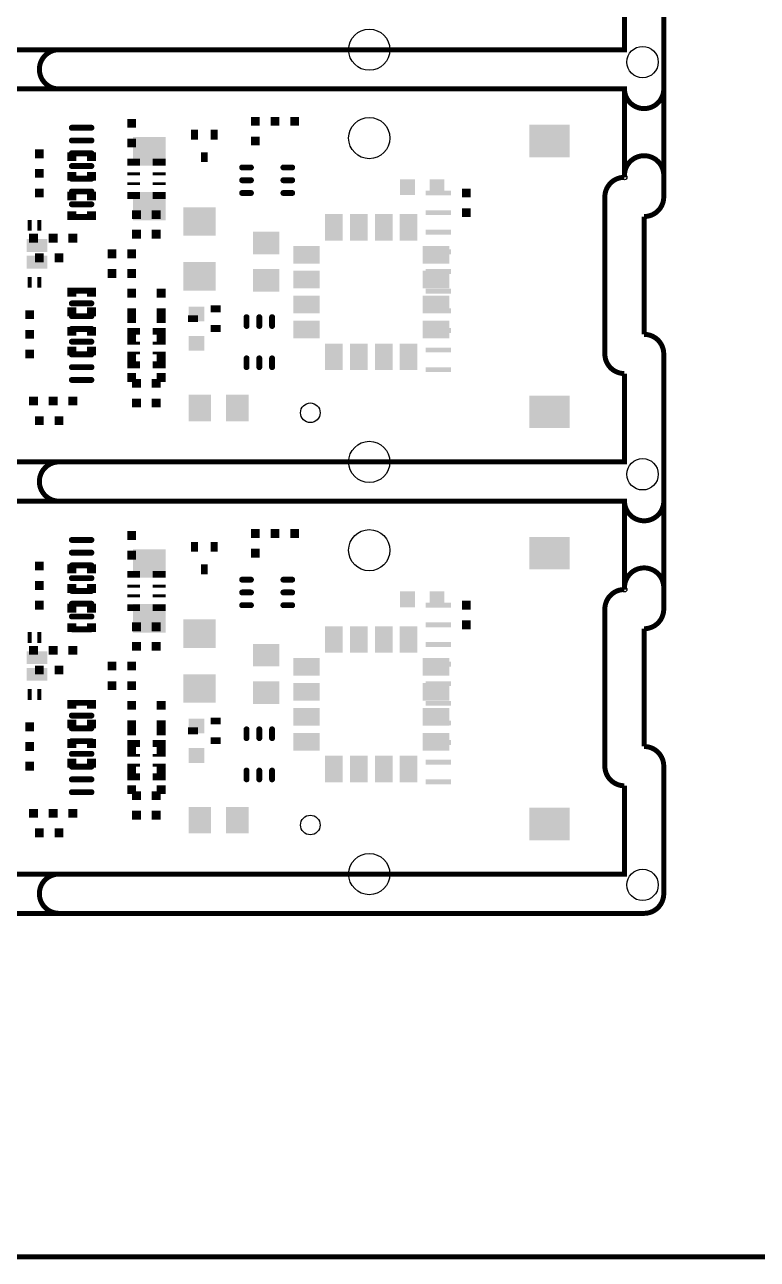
# Model space of a CAD drawing. Header units: inches. Extents: x -27 to 277, y -39 to 189.
# Drawn here: x 87.5 to 124.8, y -38.6 to 24.3 of the extents above; entities that cross this region are included whole.
import ezdxf

# ---------------------------------------------------------------- set-up
doc = ezdxf.new("R2010")
doc.units = ezdxf.units.IN
doc.header["$MEASUREMENT"] = 0
doc.layers.get('0').update_dxf_attribs({"color": 1})
for name, color, linetype in [('11_SPB', 52, 'Continuous'), ('12_SPT', 92, 'Continuous'), ('5_OL', 132, 'Continuous')]:
    doc.layers.add(name, color=color, linetype=linetype)

# ---------------------------------------------------------------- blocks, each defined once
blk = doc.blocks.new('D43ROUND0_254X0_254')
blk.add_circle((0, 0), 0.127)
blk = doc.blocks.new('D44ROUND2_10058X2_10058')
blk.add_circle((0, 0), 1.05)
blk = doc.blocks.new('D47ROUND1_6002X1_6002')
blk.add_circle((0, 0), 0.8)
blk = doc.blocks.new('D178OBLONG1_3X0_3', base_point=(0.65, 0.15))
at = {"const_width": 0.15}
blk.add_lwpolyline([(0.15, 0.225, 1), (0.15, 0.075), (1.15, 0.075, 1), (1.15, 0.225), (0.15, 0.225)], format="xyb", dxfattribs=at)
blk = doc.blocks.new('D177SQUARE0_45001X0_45001')
blk.add_solid([(-0.225005, -0.225005), (0.225005, -0.225005), (-0.225005, 0.225005), (0.225005, 0.225005)])
blk = doc.blocks.new('D181RECTANGLE0_65001X0_15001')
blk.add_solid([(-0.325005, -0.075005), (0.325005, -0.075005), (-0.325005, 0.075005), (0.325005, 0.075005)])
blk = doc.blocks.new('D182RECTANGLE0_65001X0_35001')
blk.add_solid([(-0.325005, -0.175005), (0.325005, -0.175005), (-0.325005, 0.175005), (0.325005, 0.175005)])
blk = doc.blocks.new('D183OBLONG0_75001X0_3', base_point=(0.375, 0.15))
at = {"const_width": 0.15}
blk.add_lwpolyline([(0.15, 0.225, 1), (0.15, 0.075), (0.60001, 0.075, 1), (0.60001, 0.225), (0.15, 0.225)], format="xyb", dxfattribs=at)
blk = doc.blocks.new('D185RECTANGLE1_15001X1_35001')
blk.add_solid([(-0.575005, -0.675005), (0.575005, -0.675005), (-0.575005, 0.675005), (0.575005, 0.675005)])
blk = doc.blocks.new('D188OBLONG0_3X0_75001', base_point=(0.15, 0.375))
at = {"const_width": 0.15}
blk.add_lwpolyline([(0.075, 0.15, 1), (0.225, 0.15), (0.225, 0.60001, 1), (0.075, 0.60001), (0.075, 0.15)], format="xyb", dxfattribs=at)
blk = doc.blocks.new('D191RECTANGLE1_65001X1_45001')
blk.add_solid([(-0.825005, -0.725005), (0.825005, -0.725005), (-0.825005, 0.725005), (0.825005, 0.725005)])
blk = doc.blocks.new('D192RECTANGLE1_35001X1_15001')
blk.add_solid([(-0.675005, -0.575005), (0.675005, -0.575005), (-0.675005, 0.575005), (0.675005, 0.575005)])
blk = doc.blocks.new('D193RECTANGLE0_5X0_35001')
blk.add_solid([(-0.25, -0.175005), (0.25, -0.175005), (-0.25, 0.175005), (0.25, 0.175005)])
blk = doc.blocks.new('D184RECTANGLE0_75001X0_8')
blk.add_solid([(-0.375005, -0.4), (0.375005, -0.4), (-0.375005, 0.4), (0.375005, 0.4)])
blk = doc.blocks.new('D196RECTANGLE0_9X1_35001')
blk.add_solid([(-0.45, -0.675005), (0.45, -0.675005), (-0.45, 0.675005), (0.45, 0.675005)])
blk = doc.blocks.new('D197RECTANGLE1_35001X0_9')
blk.add_solid([(-0.675005, -0.45), (0.675005, -0.45), (-0.675005, 0.45), (0.675005, 0.45)])
blk = doc.blocks.new('D198RECTANGLE0_35001X0_5')
blk.add_solid([(-0.175005, -0.25), (0.175005, -0.25), (-0.175005, 0.25), (0.175005, 0.25)])
blk = doc.blocks.new('D45ROUND1X1')
blk.add_circle((0, 0), 0.5)
blk = doc.blocks.new('D203RECTANGLE0_2X0_55001')
blk.add_solid([(-0.1, -0.275005), (0.1, -0.275005), (-0.1, 0.275005), (0.1, 0.275005)])
blk = doc.blocks.new('D204RECTANGLE2_05001X1_65001')
blk.add_solid([(-1.025005, -0.825005), (1.025005, -0.825005), (-1.025005, 0.825005), (1.025005, 0.825005)])
blk = doc.blocks.new('D205RECTANGLE1_3X0_25001')
blk.add_solid([(-0.65, -0.125005), (0.65, -0.125005), (-0.65, 0.125005), (0.65, 0.125005)])
blk = doc.blocks.new('D179RECTANGLE0_8X0_75001')
blk.add_solid([(-0.4, -0.375005), (0.4, -0.375005), (-0.4, 0.375005), (0.4, 0.375005)])
blk = doc.blocks.new('D211RECTANGLE1_05001X0_65001')
blk.add_solid([(-0.525005, -0.325005), (0.525005, -0.325005), (-0.525005, 0.325005), (0.525005, 0.325005)])

msp = doc.modelspace()

# ---------------------------------------------------------------- linework, layer by layer
at = {"layer": '5_OL', "const_width": 0.254}
for points in [[(119.99976, 28.4988), (119.99976, 15.49908)], [(11.0998, 24.30018), (11.0998, 22.9997), (118.00078, 22.9997), (118.00078, 27.50058)], [(11.0998, 24.30018), (11.0998, 22.9997), (118.00078, 22.9997), (118.00078, 27.50058)], [(118.00078, 16.49984), (118.00078, 21.00072), (26.08072, 21.00072), (26.08072, 18.49882)], [(118.00078, 16.49984), (118.00078, 21.00072), (26.08072, 21.00072), (26.08072, 18.49882)], [(117.00002, 7.50062), (117.00002, 15.49908)], [(117.00002, 7.50062), (117.00002, 15.49908)], [(118.999, 14.50086), (118.999, 8.49884)], [(119.99976, 7.50062), (119.99976, -5.4991)], [(11.0998, 3.29946), (11.0998, 1.99898), (118.00078, 1.99898), (118.00078, 6.49986)], [(11.0998, 3.29946), (11.0998, 1.99898), (118.00078, 1.99898), (118.00078, 6.49986)], [(118.00078, -4.50088), (118.00078, 0), (26.08072, 0), (26.08072, -2.49936)], [(118.00078, -4.50088), (118.00078, 0), (26.08072, 0), (26.08072, -2.49936)], [(117.00002, -13.5001), (117.00002, -5.4991)], [(117.00002, -13.5001), (117.00002, -5.4991)], [(118.999, -6.49986), (118.999, -12.49934)], [(119.99976, -13.5001), (119.99976, -19.99996)], [(11.0998, -17.70126), (11.0998, -18.9992), (118.00078, -18.9992), (118.00078, -14.50086)], [(11.0998, -17.70126), (11.0998, -18.9992), (118.00078, -18.9992), (118.00078, -14.50086)], [(118.999, -21.00072), (1.00076, -21.00072)], [(274.1295, -38.49878), (-24.5999, -38.49878)]]:
    msp.add_lwpolyline(points, dxfattribs=at)
for points in [[(88.19896, 21.99894, -0.414214), (89.19972, 22.9997)], [(89.19972, 21.00072, -0.41347), (88.19896, 21.99894)], [(118.999, 19.99996, -0.414214), (118.00078, 21.00072)], [(119.99976, 21.00072, -0.414214), (118.999, 19.99996)], [(118.00078, 16.5989, -0.41347), (118.999, 17.59966)], [(118.999, 17.59966, -0.414214), (119.99976, 16.5989)], [(117.00002, 15.49908, -0.414214), (118.00078, 16.49984)], [(117.00002, 15.49908, -0.414214), (118.00078, 16.49984)], [(119.99976, 15.49908, -0.414214), (118.999, 14.50086)], [(118.999, 8.49884, -0.41347), (119.99976, 7.50062)], [(118.00078, 6.49986, -0.414214), (117.00002, 7.50062)], [(118.00078, 6.49986, -0.414214), (117.00002, 7.50062)], [(88.19896, 1.00076, -0.414214), (89.19972, 1.99898)], [(89.19972, 0, -0.414214), (88.19896, 1.00076)], [(118.999, -1.00076, -0.414214), (118.00078, 0)], [(119.99976, 0, -0.414214), (118.999, -1.00076)], [(118.00078, -4.39928, -0.413469), (118.999, -3.40106)], [(118.999, -3.40106, -0.41347), (119.99976, -4.39928)], [(117.00002, -5.4991, -0.414214), (118.00078, -4.50088)], [(117.00002, -5.4991, -0.414214), (118.00078, -4.50088)], [(119.99976, -5.4991, -0.414214), (118.999, -6.49986)], [(118.999, -12.49934, -0.414214), (119.99976, -13.5001)], [(118.00078, -14.50086, -0.414214), (117.00002, -13.5001)], [(118.00078, -14.50086, -0.414214), (117.00002, -13.5001)], [(88.19896, -19.99996, -0.414214), (89.19972, -18.9992)], [(89.19972, -21.00072, -0.414214), (88.19896, -19.99996)], [(119.99976, -19.99996, -0.414214), (118.999, -21.00072)]]:
    msp.add_lwpolyline(points, format="xyb", dxfattribs=at)

# ---------------------------------------------------------------- block references
at = {"layer": '11_SPB'}
for name, p in [('D177SQUARE0_45001X0_45001', (99.1997, 19.34972)), ('D177SQUARE0_45001X0_45001', (100.20046, 19.34972)), ('D177SQUARE0_45001X0_45001', (101.20122, 19.34972)), ('D178OBLONG1_3X0_3', (90.35034, 19.0246)), ('D177SQUARE0_45001X0_45001', (92.9005, 19.25066)), ('D198RECTANGLE0_35001X0_5', (96.1009, 18.67408)), ('D198RECTANGLE0_35001X0_5', (97.09912, 18.67408)), ('D178OBLONG1_3X0_3', (90.35034, 18.37436)), ('D177SQUARE0_45001X0_45001', (92.9005, 18.2499)), ('D177SQUARE0_45001X0_45001', (99.1997, 18.34896)), ('D178OBLONG1_3X0_3', (90.35034, 17.72412)), ('D198RECTANGLE0_35001X0_5', (96.59874, 17.526)), ('D178OBLONG1_3X0_3', (90.35034, 17.07388)), ('D182RECTANGLE0_65001X0_35001', (92.99956, 17.27454)), ('D182RECTANGLE0_65001X0_35001', (94.30004, 17.27454)), ('D183OBLONG0_75001X0_3', (98.75012, 17.00022)), ('D183OBLONG0_75001X0_3', (100.8507, 17.00022)), ('D178OBLONG1_3X0_3', (90.35034, 16.42618)), ('D181RECTANGLE0_65001X0_15001', (92.99956, 16.6751)), ('D181RECTANGLE0_65001X0_15001', (94.30004, 16.6751)), ('D183OBLONG0_75001X0_3', (98.75012, 16.34998)), ('D183OBLONG0_75001X0_3', (100.8507, 16.34998)), ('D184RECTANGLE0_75001X0_8', (106.94924, 15.99946)), ('D184RECTANGLE0_75001X0_8', (108.45038, 15.99946)), ('D178OBLONG1_3X0_3', (90.35034, 15.77594)), ('D181RECTANGLE0_65001X0_15001', (92.99956, 16.17472)), ('D182RECTANGLE0_65001X0_35001', (92.99956, 15.57528)), ('D181RECTANGLE0_65001X0_15001', (94.30004, 16.17472)), ('D182RECTANGLE0_65001X0_35001', (94.30004, 15.57528)), ('D183OBLONG0_75001X0_3', (98.75012, 15.69974)), ('D183OBLONG0_75001X0_3', (100.8507, 15.69974)), ('D177SQUARE0_45001X0_45001', (109.94898, 15.69974)), ('D178OBLONG1_3X0_3', (90.35034, 15.1257)), ('D178OBLONG1_3X0_3', (90.35034, 14.47546)), ('D177SQUARE0_45001X0_45001', (93.14942, 14.59992)), ('D177SQUARE0_45001X0_45001', (94.15018, 14.59992)), ('D191RECTANGLE1_65001X1_45001', (96.34982, 14.24686)), ('D196RECTANGLE0_9X1_35001', (103.19512, 13.94968)), ('D196RECTANGLE0_9X1_35001', (104.46512, 13.94968)), ('D196RECTANGLE0_9X1_35001', (105.73512, 13.94968)), ('D196RECTANGLE0_9X1_35001', (107.00512, 13.94968)), ('D177SQUARE0_45001X0_45001', (109.94898, 14.69898)), ('D177SQUARE0_45001X0_45001', (87.89924, 13.40104)), ('D177SQUARE0_45001X0_45001', (88.9, 13.40104)), ('D177SQUARE0_45001X0_45001', (89.90076, 13.40104)), ('D177SQUARE0_45001X0_45001', (93.14942, 13.59916)), ('D177SQUARE0_45001X0_45001', (94.15018, 13.59916)), ('D192RECTANGLE1_35001X1_15001', (99.75088, 13.15212)), ('D177SQUARE0_45001X0_45001', (88.19896, 12.40028)), ('D177SQUARE0_45001X0_45001', (89.19972, 12.40028)), ('D177SQUARE0_45001X0_45001', (91.89974, 12.60094)), ('D177SQUARE0_45001X0_45001', (92.9005, 12.60094)), ('D197RECTANGLE1_35001X0_9', (101.80066, 12.55522)), ('D197RECTANGLE1_35001X0_9', (108.39958, 12.55522)), ('D191RECTANGLE1_65001X1_45001', (96.34982, 11.45286)), ('D177SQUARE0_45001X0_45001', (91.89974, 11.60018)), ('D177SQUARE0_45001X0_45001', (92.9005, 11.60018)), ('D192RECTANGLE1_35001X1_15001', (99.75088, 11.24712)), ('D197RECTANGLE1_35001X0_9', (101.80066, 11.28522)), ('D197RECTANGLE1_35001X0_9', (108.39958, 11.28522)), ('D178OBLONG1_3X0_3', (90.35034, 10.72388)), ('D177SQUARE0_45001X0_45001', (92.9005, 10.59942)), ('D177SQUARE0_45001X0_45001', (94.3991, 10.59942)), ('D178OBLONG1_3X0_3', (90.35034, 10.07618)), ('D197RECTANGLE1_35001X0_9', (101.80066, 10.01522)), ('D197RECTANGLE1_35001X0_9', (108.39958, 10.01522)), ('D178OBLONG1_3X0_3', (90.35034, 9.42594)), ('D177SQUARE0_45001X0_45001', (92.9005, 9.6012)), ('D177SQUARE0_45001X0_45001', (94.3991, 9.6012)), ('D193RECTANGLE0_5X0_35001', (96.0247, 9.29894)), ('D193RECTANGLE0_5X0_35001', (97.17532, 9.79932)), ('D188OBLONG0_3X0_75001', (98.75012, 9.14908)), ('D188OBLONG0_3X0_75001', (99.40036, 9.14908)), ('D188OBLONG0_3X0_75001', (100.0506, 9.14908)), ('D178OBLONG1_3X0_3', (90.35034, 8.7757)), ('D182RECTANGLE0_65001X0_35001', (92.99956, 8.65124)), ('D182RECTANGLE0_65001X0_35001', (94.30004, 8.65124)), ('D193RECTANGLE0_5X0_35001', (97.17532, 8.8011)), ('D197RECTANGLE1_35001X0_9', (101.80066, 8.74522)), ('D197RECTANGLE1_35001X0_9', (108.39958, 8.74522)), ('D178OBLONG1_3X0_3', (90.35034, 8.12546)), ('D178OBLONG1_3X0_3', (90.35034, 7.47522)), ('D181RECTANGLE0_65001X0_15001', (92.99956, 8.04926)), ('D181RECTANGLE0_65001X0_15001', (92.99956, 7.54888)), ('D181RECTANGLE0_65001X0_15001', (94.30004, 8.04926)), ('D181RECTANGLE0_65001X0_15001', (94.30004, 7.54888)), ('D196RECTANGLE0_9X1_35001', (103.19512, 7.35076)), ('D196RECTANGLE0_9X1_35001', (104.46512, 7.35076)), ('D196RECTANGLE0_9X1_35001', (105.73512, 7.35076)), ('D196RECTANGLE0_9X1_35001', (107.00512, 7.35076)), ('D178OBLONG1_3X0_3', (90.35034, 6.82498)), ('D182RECTANGLE0_65001X0_35001', (92.99956, 6.94944)), ('D182RECTANGLE0_65001X0_35001', (94.30004, 6.94944)), ('D188OBLONG0_3X0_75001', (98.75012, 7.05104)), ('D188OBLONG0_3X0_75001', (99.40036, 7.05104)), ('D188OBLONG0_3X0_75001', (100.0506, 7.05104)), ('D178OBLONG1_3X0_3', (90.35034, 6.17474)), ('D177SQUARE0_45001X0_45001', (93.14942, 5.99948)), ('D177SQUARE0_45001X0_45001', (94.15018, 5.99948)), ('D177SQUARE0_45001X0_45001', (87.89924, 5.10032)), ('D177SQUARE0_45001X0_45001', (88.9, 5.10032)), ('D177SQUARE0_45001X0_45001', (89.90076, 5.10032)), ('D177SQUARE0_45001X0_45001', (93.14942, 4.99872)), ('D177SQUARE0_45001X0_45001', (94.15018, 4.99872)), ('D185RECTANGLE1_15001X1_35001', (96.37268, 4.7498)), ('D185RECTANGLE1_15001X1_35001', (98.27768, 4.7498)), ('D45ROUND1X1', (101.99878, 4.50088)), ('D177SQUARE0_45001X0_45001', (88.19896, 4.09956)), ('D177SQUARE0_45001X0_45001', (89.19972, 4.09956)), ('D178OBLONG1_3X0_3', (90.35034, -1.97612)), ('D177SQUARE0_45001X0_45001', (92.9005, -1.75006)), ('D177SQUARE0_45001X0_45001', (99.1997, -1.651)), ('D177SQUARE0_45001X0_45001', (100.20046, -1.651)), ('D177SQUARE0_45001X0_45001', (101.20122, -1.651)), ('D178OBLONG1_3X0_3', (90.35034, -2.62382)), ('D198RECTANGLE0_35001X0_5', (96.1009, -2.3241)), ('D198RECTANGLE0_35001X0_5', (97.09912, -2.3241)), ('D177SQUARE0_45001X0_45001', (99.1997, -2.64922)), ('D178OBLONG1_3X0_3', (90.35034, -3.27406)), ('D177SQUARE0_45001X0_45001', (92.9005, -2.75082)), ('D182RECTANGLE0_65001X0_35001', (92.99956, -3.72618)), ('D182RECTANGLE0_65001X0_35001', (94.30004, -3.72618)), ('D198RECTANGLE0_35001X0_5', (96.59874, -3.47472)), ('D178OBLONG1_3X0_3', (90.35034, -3.9243)), ('D181RECTANGLE0_65001X0_15001', (92.99956, -4.32562)), ('D181RECTANGLE0_65001X0_15001', (94.30004, -4.32562)), ('D183OBLONG0_75001X0_3', (98.75012, -4.0005)), ('D183OBLONG0_75001X0_3', (100.8507, -4.0005)), ('D178OBLONG1_3X0_3', (90.35034, -4.57454)), ('D181RECTANGLE0_65001X0_15001', (92.99956, -4.826)), ('D181RECTANGLE0_65001X0_15001', (94.30004, -4.826)), ('D183OBLONG0_75001X0_3', (98.75012, -4.65074)), ('D183OBLONG0_75001X0_3', (100.8507, -4.65074)), ('D184RECTANGLE0_75001X0_8', (106.94924, -5.00126)), ('D184RECTANGLE0_75001X0_8', (108.45038, -5.00126)), ('D178OBLONG1_3X0_3', (90.35034, -5.22478)), ('D182RECTANGLE0_65001X0_35001', (92.99956, -5.42544)), ('D182RECTANGLE0_65001X0_35001', (94.30004, -5.42544)), ('D183OBLONG0_75001X0_3', (98.75012, -5.30098)), ('D183OBLONG0_75001X0_3', (100.8507, -5.30098)), ('D177SQUARE0_45001X0_45001', (109.94898, -5.30098)), ('D178OBLONG1_3X0_3', (90.35034, -5.87502)), ('D177SQUARE0_45001X0_45001', (93.14942, -6.4008)), ('D177SQUARE0_45001X0_45001', (94.15018, -6.4008)), ('D191RECTANGLE1_65001X1_45001', (96.34982, -6.75386)), ('D177SQUARE0_45001X0_45001', (109.94898, -6.2992)), ('D178OBLONG1_3X0_3', (90.35034, -6.52526)), ('D196RECTANGLE0_9X1_35001', (103.19512, -7.05104)), ('D196RECTANGLE0_9X1_35001', (104.46512, -7.05104)), ('D196RECTANGLE0_9X1_35001', (105.73512, -7.05104)), ('D196RECTANGLE0_9X1_35001', (107.00512, -7.05104)), ('D177SQUARE0_45001X0_45001', (87.89924, -7.59968)), ('D177SQUARE0_45001X0_45001', (88.9, -7.59968)), ('D177SQUARE0_45001X0_45001', (89.90076, -7.59968)), ('D177SQUARE0_45001X0_45001', (93.14942, -7.39902)), ('D177SQUARE0_45001X0_45001', (94.15018, -7.39902)), ('D192RECTANGLE1_35001X1_15001', (99.75088, -7.8486)), ('D177SQUARE0_45001X0_45001', (91.89974, -8.39978)), ('D177SQUARE0_45001X0_45001', (92.9005, -8.39978)), ('D197RECTANGLE1_35001X0_9', (101.80066, -8.4455)), ('D197RECTANGLE1_35001X0_9', (108.39958, -8.4455)), ('D177SQUARE0_45001X0_45001', (88.19896, -8.60044)), ('D177SQUARE0_45001X0_45001', (89.19972, -8.60044)), ('D177SQUARE0_45001X0_45001', (91.89974, -9.40054)), ('D177SQUARE0_45001X0_45001', (92.9005, -9.40054)), ('D191RECTANGLE1_65001X1_45001', (96.34982, -9.54786)), ('D192RECTANGLE1_35001X1_15001', (99.75088, -9.7536)), ('D197RECTANGLE1_35001X0_9', (101.80066, -9.7155)), ('D197RECTANGLE1_35001X0_9', (108.39958, -9.7155)), ('D178OBLONG1_3X0_3', (90.35034, -10.2743)), ('D177SQUARE0_45001X0_45001', (92.9005, -10.39876)), ('D177SQUARE0_45001X0_45001', (94.3991, -10.39876)), ('D197RECTANGLE1_35001X0_9', (101.80066, -10.9855)), ('D197RECTANGLE1_35001X0_9', (108.39958, -10.9855)), ('D178OBLONG1_3X0_3', (90.35034, -10.92454)), ('D177SQUARE0_45001X0_45001', (92.9005, -11.39952)), ('D177SQUARE0_45001X0_45001', (94.3991, -11.39952)), ('D193RECTANGLE0_5X0_35001', (97.17532, -11.19886)), ('D178OBLONG1_3X0_3', (90.35034, -11.57478)), ('D193RECTANGLE0_5X0_35001', (96.0247, -11.69924)), ('D188OBLONG0_3X0_75001', (98.75012, -11.8491)), ('D188OBLONG0_3X0_75001', (99.40036, -11.8491)), ('D188OBLONG0_3X0_75001', (100.0506, -11.8491)), ('D197RECTANGLE1_35001X0_9', (101.80066, -12.2555)), ('D197RECTANGLE1_35001X0_9', (108.39958, -12.2555)), ('D178OBLONG1_3X0_3', (90.35034, -12.22502)), ('D182RECTANGLE0_65001X0_35001', (92.99956, -12.34948)), ('D182RECTANGLE0_65001X0_35001', (94.30004, -12.34948)), ('D193RECTANGLE0_5X0_35001', (97.17532, -12.19962)), ('D178OBLONG1_3X0_3', (90.35034, -12.87526)), ('D181RECTANGLE0_65001X0_15001', (92.99956, -12.94892)), ('D181RECTANGLE0_65001X0_15001', (94.30004, -12.94892)), ('D196RECTANGLE0_9X1_35001', (103.19512, -13.64996)), ('D196RECTANGLE0_9X1_35001', (104.46512, -13.64996)), ('D196RECTANGLE0_9X1_35001', (105.73512, -13.64996)), ('D196RECTANGLE0_9X1_35001', (107.00512, -13.64996)), ('D178OBLONG1_3X0_3', (90.35034, -13.5255)), ('D181RECTANGLE0_65001X0_15001', (92.99956, -13.4493)), ('D181RECTANGLE0_65001X0_15001', (94.30004, -13.4493)), ('D188OBLONG0_3X0_75001', (98.75012, -13.94968)), ('D188OBLONG0_3X0_75001', (99.40036, -13.94968)), ('D188OBLONG0_3X0_75001', (100.0506, -13.94968)), ('D178OBLONG1_3X0_3', (90.35034, -14.17574)), ('D182RECTANGLE0_65001X0_35001', (92.99956, -14.04874)), ('D182RECTANGLE0_65001X0_35001', (94.30004, -14.04874)), ('D178OBLONG1_3X0_3', (90.35034, -14.82598)), ('D177SQUARE0_45001X0_45001', (93.14942, -15.00124)), ('D177SQUARE0_45001X0_45001', (94.15018, -15.00124)), ('D177SQUARE0_45001X0_45001', (87.89924, -15.9004)), ('D177SQUARE0_45001X0_45001', (88.9, -15.9004)), ('D177SQUARE0_45001X0_45001', (89.90076, -15.9004)), ('D185RECTANGLE1_15001X1_35001', (96.37268, -16.25092)), ('D185RECTANGLE1_15001X1_35001', (98.27768, -16.25092)), ('D177SQUARE0_45001X0_45001', (93.14942, -15.99946)), ('D177SQUARE0_45001X0_45001', (94.15018, -15.99946)), ('D45ROUND1X1', (101.99878, -16.49984)), ('D177SQUARE0_45001X0_45001', (88.19896, -16.90116)), ('D177SQUARE0_45001X0_45001', (89.19972, -16.90116))]:
    msp.add_blockref(name, p, dxfattribs=at)
at = {"layer": '12_SPT'}
for name, p in [('D204RECTANGLE2_05001X1_65001', (114.18062, 18.34896)), ('D191RECTANGLE1_65001X1_45001', (93.79966, 17.82318)), ('D177SQUARE0_45001X0_45001', (88.19896, 17.69872)), ('D177SQUARE0_45001X0_45001', (89.84996, 17.54886)), ('D177SQUARE0_45001X0_45001', (90.85072, 17.54886)), ('D177SQUARE0_45001X0_45001', (88.19896, 16.7005)), ('D177SQUARE0_45001X0_45001', (89.84996, 16.55064)), ('D177SQUARE0_45001X0_45001', (90.85072, 16.55064)), ('D177SQUARE0_45001X0_45001', (88.19896, 15.69974)), ('D177SQUARE0_45001X0_45001', (89.84996, 15.54988)), ('D177SQUARE0_45001X0_45001', (90.85072, 15.54988)), ('D191RECTANGLE1_65001X1_45001', (93.79966, 15.02918)), ('D205RECTANGLE1_3X0_25001', (108.51896, 15.69974)), ('D177SQUARE0_45001X0_45001', (89.84996, 14.54912)), ('D177SQUARE0_45001X0_45001', (90.85072, 14.54912)), ('D205RECTANGLE1_3X0_25001', (108.51896, 14.69898)), ('D203RECTANGLE0_2X0_55001', (87.70112, 14.04874)), ('D203RECTANGLE0_2X0_55001', (88.19896, 14.04874)), ('D211RECTANGLE1_05001X0_65001', (88.0745, 13.02512)), ('D205RECTANGLE1_3X0_25001', (108.51896, 13.70076)), ('D205RECTANGLE1_3X0_25001', (108.51896, 12.7)), ('D211RECTANGLE1_05001X0_65001', (88.0745, 12.17422)), ('D203RECTANGLE0_2X0_55001', (87.70112, 11.1506)), ('D203RECTANGLE0_2X0_55001', (88.19896, 11.1506)), ('D205RECTANGLE1_3X0_25001', (108.51896, 11.69924)), ('D177SQUARE0_45001X0_45001', (89.84996, 10.65022)), ('D177SQUARE0_45001X0_45001', (90.85072, 10.65022)), ('D205RECTANGLE1_3X0_25001', (108.51896, 10.70102)), ('D177SQUARE0_45001X0_45001', (87.70112, 9.4996)), ('D177SQUARE0_45001X0_45001', (89.84996, 9.64946)), ('D177SQUARE0_45001X0_45001', (90.85072, 9.64946)), ('D177SQUARE0_45001X0_45001', (92.9005, 9.29894)), ('D177SQUARE0_45001X0_45001', (94.3991, 9.29894)), ('D179RECTANGLE0_8X0_75001', (96.19996, 9.54024)), ('D205RECTANGLE1_3X0_25001', (108.51896, 9.70026)), ('D177SQUARE0_45001X0_45001', (89.84996, 8.65124)), ('D177SQUARE0_45001X0_45001', (90.85072, 8.65124)), ('D205RECTANGLE1_3X0_25001', (108.51896, 8.6995)), ('D177SQUARE0_45001X0_45001', (87.70112, 8.49884)), ('D177SQUARE0_45001X0_45001', (92.9005, 8.30072)), ('D177SQUARE0_45001X0_45001', (94.3991, 8.30072)), ('D179RECTANGLE0_8X0_75001', (96.19996, 8.0391)), ('D177SQUARE0_45001X0_45001', (87.70112, 7.50062)), ('D177SQUARE0_45001X0_45001', (89.84996, 7.65048)), ('D177SQUARE0_45001X0_45001', (90.85072, 7.65048)), ('D205RECTANGLE1_3X0_25001', (108.51896, 7.69874)), ('D177SQUARE0_45001X0_45001', (92.9005, 7.29996)), ('D177SQUARE0_45001X0_45001', (94.3991, 7.29996)), ('D177SQUARE0_45001X0_45001', (92.9005, 6.2992)), ('D177SQUARE0_45001X0_45001', (94.3991, 6.2992)), ('D205RECTANGLE1_3X0_25001', (108.51896, 6.70052)), ('D204RECTANGLE2_05001X1_65001', (114.18062, 4.54914)), ('D45ROUND1X1', (101.99878, 4.50088)), ('D204RECTANGLE2_05001X1_65001', (114.18062, -2.64922)), ('D191RECTANGLE1_65001X1_45001', (93.79966, -3.17754)), ('D177SQUARE0_45001X0_45001', (88.19896, -3.29946)), ('D177SQUARE0_45001X0_45001', (89.84996, -3.44932)), ('D177SQUARE0_45001X0_45001', (90.85072, -3.44932)), ('D177SQUARE0_45001X0_45001', (88.19896, -4.30022)), ('D177SQUARE0_45001X0_45001', (89.84996, -4.45008)), ('D177SQUARE0_45001X0_45001', (90.85072, -4.45008)), ('D177SQUARE0_45001X0_45001', (88.19896, -5.30098)), ('D177SQUARE0_45001X0_45001', (89.84996, -5.45084)), ('D177SQUARE0_45001X0_45001', (90.85072, -5.45084)), ('D191RECTANGLE1_65001X1_45001', (93.79966, -5.97154)), ('D205RECTANGLE1_3X0_25001', (108.51896, -5.30098)), ('D177SQUARE0_45001X0_45001', (89.84996, -6.44906)), ('D177SQUARE0_45001X0_45001', (90.85072, -6.44906)), ('D205RECTANGLE1_3X0_25001', (108.51896, -6.2992)), ('D203RECTANGLE0_2X0_55001', (87.70112, -6.94944)), ('D203RECTANGLE0_2X0_55001', (88.19896, -6.94944)), ('D205RECTANGLE1_3X0_25001', (108.51896, -7.29996)), ('D211RECTANGLE1_05001X0_65001', (88.0745, -7.9756)), ('D205RECTANGLE1_3X0_25001', (108.51896, -8.30072)), ('D211RECTANGLE1_05001X0_65001', (88.0745, -8.82396)), ('D205RECTANGLE1_3X0_25001', (108.51896, -9.29894)), ('D203RECTANGLE0_2X0_55001', (87.70112, -9.85012)), ('D203RECTANGLE0_2X0_55001', (88.19896, -9.85012)), ('D177SQUARE0_45001X0_45001', (89.84996, -10.3505)), ('D177SQUARE0_45001X0_45001', (90.85072, -10.3505)), ('D205RECTANGLE1_3X0_25001', (108.51896, -10.2997)), ('D177SQUARE0_45001X0_45001', (87.70112, -11.50112)), ('D177SQUARE0_45001X0_45001', (89.84996, -11.35126)), ('D177SQUARE0_45001X0_45001', (90.85072, -11.35126)), ('D179RECTANGLE0_8X0_75001', (96.19996, -11.46048)), ('D205RECTANGLE1_3X0_25001', (108.51896, -11.30046)), ('D177SQUARE0_45001X0_45001', (92.9005, -11.69924)), ('D177SQUARE0_45001X0_45001', (94.3991, -11.69924)), ('D177SQUARE0_45001X0_45001', (87.70112, -12.49934)), ('D177SQUARE0_45001X0_45001', (89.84996, -12.34948)), ('D177SQUARE0_45001X0_45001', (90.85072, -12.34948)), ('D177SQUARE0_45001X0_45001', (92.9005, -12.7)), ('D177SQUARE0_45001X0_45001', (94.3991, -12.7)), ('D205RECTANGLE1_3X0_25001', (108.51896, -12.30122)), ('D177SQUARE0_45001X0_45001', (89.84996, -13.35024)), ('D177SQUARE0_45001X0_45001', (90.85072, -13.35024)), ('D179RECTANGLE0_8X0_75001', (96.19996, -12.95908)), ('D205RECTANGLE1_3X0_25001', (108.51896, -13.29944)), ('D177SQUARE0_45001X0_45001', (87.70112, -13.5001)), ('D177SQUARE0_45001X0_45001', (92.9005, -13.70076)), ('D177SQUARE0_45001X0_45001', (94.3991, -13.70076)), ('D205RECTANGLE1_3X0_25001', (108.51896, -14.3002)), ('D177SQUARE0_45001X0_45001', (92.9005, -14.69898)), ('D177SQUARE0_45001X0_45001', (94.3991, -14.69898)), ('D204RECTANGLE2_05001X1_65001', (114.18062, -16.44904)), ('D45ROUND1X1', (101.99878, -16.49984))]:
    msp.add_blockref(name, p, dxfattribs=at)
at = {"layer": '5_OL'}
for name, p in [('D44ROUND2_10058X2_10058', (105.00106, 22.9997)), ('D47ROUND1_6002X1_6002', (118.92026, 22.36978)), ('D44ROUND2_10058X2_10058', (105.00106, 18.49882)), ('D43ROUND0_254X0_254', (118.00078, 16.49984)), ('D43ROUND0_254X0_254', (118.00078, 16.49984)), ('D44ROUND2_10058X2_10058', (105.00106, 1.99898)), ('D47ROUND1_6002X1_6002', (118.92026, 1.36906)), ('D44ROUND2_10058X2_10058', (105.00106, -2.49936)), ('D43ROUND0_254X0_254', (118.00078, -4.50088)), ('D43ROUND0_254X0_254', (118.00078, -4.50088)), ('D44ROUND2_10058X2_10058', (105.00106, -18.9992)), ('D47ROUND1_6002X1_6002', (118.92026, -19.55038))]:
    msp.add_blockref(name, p, dxfattribs=at)

doc.saveas('drawing.dxf')
